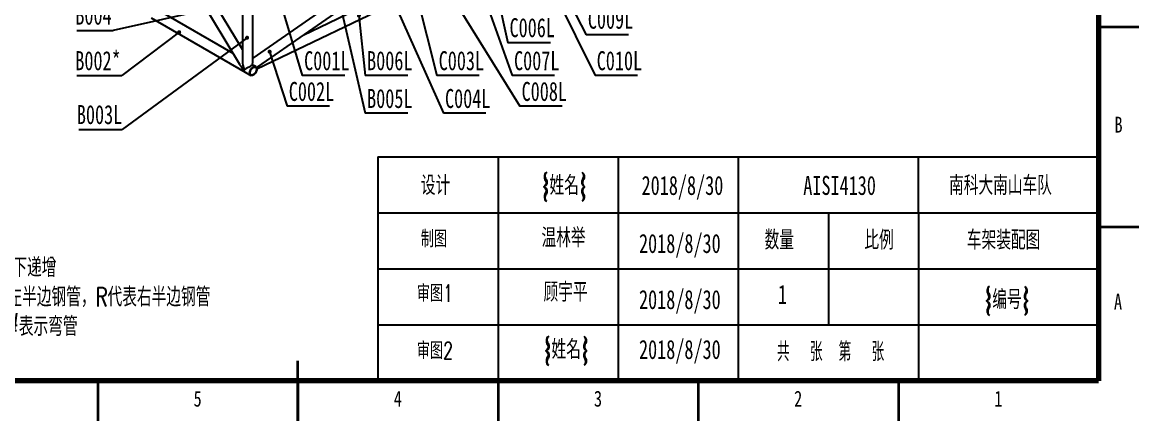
# Model space of a CAD drawing. Header units: millimetres. Extents: x 0 to 420, y 0 to 297.
# Drawn here: x 141.2 to 420, y 0 to 99.6 of the extents above; entities that cross this region are included whole.
import ezdxf

# ---------------------------------------------------------------- set-up
doc = ezdxf.new("R2010")
doc.units = ezdxf.units.MM
for name, color, linetype in [('10', 7, 'Continuous'), ('5', 7, 'Continuous'), ('B', 7, 'Continuous'), ('C', 7, 'Continuous')]:
    doc.layers.add(name, color=color, linetype=linetype)
doc.styles.add('SLDTEXTSTYLE0', font='TXT', dxfattribs={"width": 0.7, "bigfont": 'bigfont'})
doc.styles.add('SLDTEXTSTYLE1', font='TXT', dxfattribs={"width": 0.7})
doc.styles.add('SLDTEXTSTYLE2', font='TXT', dxfattribs={"width": 0.75})
doc.styles.add('SLDTEXTSTYLE3', font='TXT', dxfattribs={"width": 0.6, "bigfont": 'bigfont'})
doc.dimstyles.new('SLDDIMSTYLE0', dxfattribs={"dimtxt": 0.18, "dimasz": 1.016, "dimexe": 0, "dimexo": 0.0625, "dimgap": 0, "dimtad": 0, "dimtih": 1, "dimtoh": 1, "dimdec": 0, "dimrnd": 1e-09, "dimzin": 0, "dimdsep": 46, "dimtxsty": 'Standard', "dimblk1": 'DOT', "dimblk2": 'DOT', "dimsah": 1, "dimcen": 0.09, "dimadec": 0, "dimazin": 0, "dimtfac": 1.016, "dimtdec": 0, "dimtofl": 0, "dimtmove": 0, "dimatfit": 3, "dimldrblk": 'DOT', "dimfxl": 0, "dimfrac": 2, "dimtolj": 1, "dimtzin": 0, "dimarcsym": 0})

# ---------------------------------------------------------------- blocks, each defined once
blk = doc.blocks.new('SW_NOTE_0')
at = {"color": 0, "linetype": 'Continuous', "lineweight": 0, "attachment_point": 1}
for s, insert, char_height, style in [('\\M+196BD\\M+196BC规则:', (0, 6.14), 4.7625, 'SLDTEXTSTYLE0'), ('A-25.4*2.4', (0, -1.21), 4.762, 'SLDTEXTSTYLE1'), ('B-25.4*1.6', (0, -8.56), 4.762, 'SLDTEXTSTYLE1'), ('C-25.4*1.2', (0, -15.91), 4.762, 'SLDTEXTSTYLE1'), ('D-16*1', (0, -23.26), 4.762, 'SLDTEXTSTYLE1'), ('\\M+19286间\\M+19094\\M+18E9A\\M+19752\\M+1914F\\M+18CFC\\M+18D40\\M+18142\\M+19752\\M+18FE3\\M+1939E\\M+189BA递\\M+1FA9D', (0, -37.96), 4.7625, 'SLDTEXTSTYLE0'), ('\\M+18EE1\\M+1974C镜\\M+1919C关\\M+18C6E\\M+18143\\M+194F6\\M+19594L\\M+191E3\\M+1955C\\M+18DB6\\M+194BC边钢\\M+18AC7\\M+18143R\\M+191E3\\M+1955C\\M+18945\\M+194BC边钢\\M+18AC7', (0, -45.31), 4.7625, 'SLDTEXTSTYLE0'), ('带*\\M+1955C\\M+18EA6\\M+18EA9\\M+18D73\\M+190D8\\M+18A84\\M+19349钢\\M+18AC7\\M+18143#\\M+1955C\\M+18EA6\\M+19C5E\\M+18AC7', (0, -52.66), 4.7625, 'SLDTEXTSTYLE0')]:
    blk.add_mtext(s, dxfattribs=dict(at, insert=insert, char_height=char_height, style=style))
blk = doc.blocks.new('SW_NOTE_7')
at = {"layer": 'B', "color": 0}
blk.add_line((-11.23, 0), (0, 0), dxfattribs=at)
at = {"layer": 'B', "color": 0, "insert": (-11.64, 6.07), "char_height": 4.762, "attachment_point": 1, "style": 'SLDTEXTSTYLE1'}
blk.add_mtext('B002*', dxfattribs=at)
blk = doc.blocks.new('_DOT')
at = {"color": 0, "linetype": 'ByBlock', "lineweight": -2}
blk.add_line((-0.5, 0), (-1, 0), dxfattribs=at)
at = {"color": 0, "linetype": 'ByBlock', "const_width": 0.5}
blk.add_lwpolyline([(-0.25, 0, 1), (0.25, 0, 1)], format="xyb", close=True, dxfattribs=at)
blk = doc.blocks.new('SW_NOTE_9')
at = {"layer": 'B', "color": 0}
blk.add_line((-9.01, 0), (0, 0), dxfattribs=at)
at = {"layer": 'B', "color": 0, "insert": (-9.41, 6.21), "char_height": 4.762, "attachment_point": 1, "style": 'SLDTEXTSTYLE1'}
blk.add_mtext('B004', dxfattribs=at)
blk = doc.blocks.new('SW_NOTE_10')
at = {"layer": 'B', "color": 0}
blk.add_line((-10.84, 0), (0, 0), dxfattribs=at)
at = {"layer": 'B', "color": 0, "insert": (-11.34, 6.09), "char_height": 4.762, "attachment_point": 1, "style": 'SLDTEXTSTYLE1'}
blk.add_mtext('B003L', dxfattribs=at)
blk = doc.blocks.new('SW_NOTE_11')
at = {"layer": 'B', "color": 0}
blk.add_line((10.61, 0), (0, 0), dxfattribs=at)
at = {"layer": 'B', "color": 0, "insert": (0.45, 6.08), "char_height": 4.762, "attachment_point": 1, "style": 'SLDTEXTSTYLE1'}
blk.add_mtext('B005L', dxfattribs=at)
blk = doc.blocks.new('SW_NOTE_13')
at = {"layer": 'B', "color": 0}
blk.add_line((10.61, 0), (0, 0), dxfattribs=at)
at = {"layer": 'B', "color": 0, "insert": (0.45, 6.07), "char_height": 4.762, "attachment_point": 1, "style": 'SLDTEXTSTYLE1'}
blk.add_mtext('B006L', dxfattribs=at)
blk = doc.blocks.new('SW_NOTE_36')
at = {"layer": 'C', "color": 0}
blk.add_line((10.61, 0), (0, 0), dxfattribs=at)
at = {"layer": 'C', "color": 0, "insert": (0.46, 6.07), "char_height": 4.762, "attachment_point": 1, "style": 'SLDTEXTSTYLE1'}
blk.add_mtext('C001L', dxfattribs=at)
blk = doc.blocks.new('SW_NOTE_37')
at = {"layer": 'C', "color": 0}
blk.add_line((10.61, 0), (0, 0), dxfattribs=at)
at = {"layer": 'C', "color": 0, "insert": (0.42, 6.08), "char_height": 4.762, "attachment_point": 1, "style": 'SLDTEXTSTYLE1'}
blk.add_mtext('C002L', dxfattribs=at)
blk = doc.blocks.new('SW_NOTE_38')
at = {"layer": 'C', "color": 0}
blk.add_line((10.61, 0), (0, 0), dxfattribs=at)
at = {"layer": 'C', "color": 0, "insert": (0.46, 6.07), "char_height": 4.762, "attachment_point": 1, "style": 'SLDTEXTSTYLE1'}
blk.add_mtext('C003L', dxfattribs=at)
blk = doc.blocks.new('SW_NOTE_39')
at = {"layer": 'C', "color": 0}
blk.add_line((10.61, 0), (0, 0), dxfattribs=at)
at = {"layer": 'C', "color": 0, "insert": (0.39, 6.08), "char_height": 4.762, "attachment_point": 1, "style": 'SLDTEXTSTYLE1'}
blk.add_mtext('C004L', dxfattribs=at)
blk = doc.blocks.new('SW_NOTE_41')
at = {"layer": 'C', "color": 0}
blk.add_line((10.61, 0), (0, 0), dxfattribs=at)
at = {"layer": 'C', "color": 0, "insert": (0.41, 6.16), "char_height": 4.762, "attachment_point": 1, "style": 'SLDTEXTSTYLE1'}
blk.add_mtext('C006L', dxfattribs=at)
blk = doc.blocks.new('SW_NOTE_42')
at = {"layer": 'C', "color": 0}
blk.add_line((10.61, 0), (0, 0), dxfattribs=at)
at = {"layer": 'C', "color": 0, "insert": (0.47, 6.07), "char_height": 4.762, "attachment_point": 1, "style": 'SLDTEXTSTYLE1'}
blk.add_mtext('C007L', dxfattribs=at)
blk = doc.blocks.new('SW_NOTE_43')
at = {"layer": 'C', "color": 0}
blk.add_line((10.61, 0), (0, 0), dxfattribs=at)
at = {"layer": 'C', "color": 0, "insert": (0.46, 6.08), "char_height": 4.762, "attachment_point": 1, "style": 'SLDTEXTSTYLE1'}
blk.add_mtext('C008L', dxfattribs=at)
blk = doc.blocks.new('SW_NOTE_44')
at = {"layer": 'C', "color": 0}
blk.add_line((10.61, 0), (0, 0), dxfattribs=at)
at = {"layer": 'C', "color": 0, "insert": (0.43, 6.25), "char_height": 4.762, "attachment_point": 1, "style": 'SLDTEXTSTYLE1'}
blk.add_mtext('C009L', dxfattribs=at)
blk = doc.blocks.new('SW_NOTE_45')
at = {"layer": 'C', "color": 0}
blk.add_line((10.61, 0), (0, 0), dxfattribs=at)
at = {"layer": 'C', "color": 0, "insert": (0.41, 6.07), "char_height": 4.762, "attachment_point": 1, "style": 'SLDTEXTSTYLE1'}
blk.add_mtext('C010L', dxfattribs=at)

msp = doc.modelspace()

# ---------------------------------------------------------------- linework, layer by layer
at = {"color": 7, "linetype": 'Continuous', "lineweight": 70}
for p, q in [((410, 287), (410, 10)), ((410, 10), (10, 10))]:
    msp.add_line(p, q, dxfattribs=at)
at = {"color": 7, "linetype": 'Continuous', "lineweight": 25}
for p, q in [((174.6, 123.68), (195.4, 89.16)), ((196.18, 92.8), (178.45, 122.23)), ((199.76, 87.93), (269.38, 121.44)), ((196.18, 111.99), (196.18, 89.92)), ((230.47, 112.72), (198.72, 90.66)), ((199.97, 88.44), (234.91, 112.71)), ((198.72, 89.52), (198.72, 110.8)), ((228.47, 104.57), (211.3, 96.31)), ((173.34, 100.68), (196.81, 87.13)), ((193.82, 91.79), (176.1, 102.02)), ((196.81, 87.13), (198.23, 86.31)), ((199.5, 88.51), (199.13, 88.72))]:
    msp.add_line(p, q, dxfattribs=at)
at = {"color": 7, "linetype": 'Continuous', "lineweight": 35}
for p, q in [((410, 98.5), (420, 98.5)), ((410, 48.5), (420, 48.5)), ((210, 0), (210, 15)), ((160, 10), (160, 0)), ((210, 10), (210, 0)), ((260, 10), (260, 0)), ((310, 10), (310, 0)), ((360, 10), (360, 0))]:
    msp.add_line(p, q, dxfattribs=at)
at = {"color": 7, "linetype": 'Continuous', "lineweight": 25, "flags": 128}
for points in [[(197.96, 86.89), (197.98, 87.08), (198.01, 87.27), (198.08, 87.46), (198.16, 87.66), (198.27, 87.85), (198.39, 88.02), (198.53, 88.18), (198.67, 88.32), (198.82, 88.43), (198.97, 88.51), (199.12, 88.55), (199.26, 88.57), (199.39, 88.55), (199.51, 88.5), (199.6, 88.42), (199.68, 88.31), (199.73, 88.17), (199.76, 88.02), (199.76, 87.84), (199.73, 87.65), (199.68, 87.46), (199.6, 87.26), (199.51, 87.07), (199.39, 86.89), (199.26, 86.72), (199.12, 86.57), (198.97, 86.45), (198.82, 86.35), (198.67, 86.29), (198.53, 86.26), (198.39, 86.26), (198.27, 86.29), (198.16, 86.36), (198.08, 86.45), (198.01, 86.58), (197.98, 86.72), (197.96, 86.89)], [(198.08, 86.96), (198.09, 87.13), (198.13, 87.31), (198.19, 87.49), (198.27, 87.67), (198.37, 87.84), (198.49, 87.99), (198.62, 88.13), (198.76, 88.25), (198.9, 88.34), (199.04, 88.4), (199.17, 88.42), (199.29, 88.42), (199.4, 88.38), (199.5, 88.31), (199.57, 88.21), (199.62, 88.09), (199.64, 87.94), (199.64, 87.78), (199.62, 87.61), (199.57, 87.43), (199.5, 87.24), (199.4, 87.07), (199.29, 86.9), (199.17, 86.76), (199.04, 86.63), (198.9, 86.53), (198.76, 86.45), (198.62, 86.41), (198.49, 86.4), (198.37, 86.42), (198.27, 86.47), (198.19, 86.56), (198.13, 86.67), (198.09, 86.8), (198.08, 86.96)]]:
    msp.add_lwpolyline(points, dxfattribs=at)
at = {"color": 7, "linetype": 'Continuous', "lineweight": 25}
msp.add_arc((197.18, 87.65), 0.637, 174.3046, 234.3832, dxfattribs=at)
for major_axis, ratio, start_param, end_param in [((-0.82, 2.95), 0.32961, 0.870215, 1.655613), ((1.01, 1.93), 0.398747, 5.27353, 5.631708), ((2.34, -2.3), 0.305944, 4.011767, 4.627531), ((1.27, 0.73), 0.00007, 0.34191, 2.356154), ((2.01, 0.08), 0.398806, 0.561182, 0.919279), ((5.23, 3.05), 0.194686, 5.042405, 5.099816)]:
    msp.add_ellipse((197.45, 88.23), major_axis=major_axis, ratio=ratio, start_param=start_param, end_param=end_param, dxfattribs=at)
at = {"layer": '10', "color": 7, "lineweight": 25}
for p, q in [((260, 66), (260, 10)), ((290, 66), (290, 10)), ((320, 66), (320, 10)), ((364.94, 66), (364.97, 38)), ((230, 52), (410, 52)), ((342.5, 52), (342.5, 24)), ((230, 38), (364.97, 38)), ((364.97, 38), (364.97, 10)), ((364.97, 38), (410, 38)), ((230, 24), (410.16, 24))]:
    msp.add_line(p, q, dxfattribs=at)
at = {"layer": '5', "color": 7, "lineweight": 25}
for q in [(410, 66), (230, 10)]:
    msp.add_line((230, 66), q, dxfattribs=at)

# ---------------------------------------------------------------- block references
at = {"color": 7, "linetype": 'Continuous', "lineweight": 0}
msp.add_blockref('SW_NOTE_0', (94.7, 78.62), dxfattribs=at)
at = {"layer": 'B'}
for name, p in [('SW_NOTE_9', (163.83, 97.56)), ('SW_NOTE_7', (166.05, 86.31)), ('SW_NOTE_13', (226.84, 86.31)), ('SW_NOTE_11', (226.84, 76.85)), ('SW_NOTE_10', (166.14, 72.82))]:
    msp.add_blockref(name, p, dxfattribs=at)
at = {"layer": 'C'}
for name, p in [('SW_NOTE_41', (262.46, 94.48)), ('SW_NOTE_44', (281.99, 96.49)), ('SW_NOTE_36', (211.1, 86.31)), ('SW_NOTE_38', (244.71, 86.31)), ('SW_NOTE_42', (263.52, 86.31)), ('SW_NOTE_45', (284.23, 86.31)), ('SW_NOTE_37', (207.31, 78.62)), ('SW_NOTE_43', (265.42, 78.62)), ('SW_NOTE_39', (246.36, 76.85))]:
    msp.add_blockref(name, p, dxfattribs=at)

# ---------------------------------------------------------------- texts
at = {"color": 7, "linetype": 'Continuous', "lineweight": 0}
for s, insert, char_height, attachment_point, style in [('B', (414.97, 75.99), 3.97, 2, 'SLDTEXTSTYLE2'), ('设计', (240.72, 61.2), 4.762, 1, 'SLDTEXTSTYLE0'), ('\\{\\M+190A9\\M+196BC\\}', (270.86, 61.2), 4.7625, 1, 'SLDTEXTSTYLE0'), ('2018/8/30', (295.85, 61.2), 4.762, 1, 'SLDTEXTSTYLE1'), ('\\M+193EC\\M+189C8\\M+191E5\\M+193EC\\M+18E52车队', (372.65, 61.2), 4.7625, 1, 'SLDTEXTSTYLE0'), ('AISI4130', (336.23, 61.2), 4.762, 1, 'SLDTEXTSTYLE1'), ('\\M+190A7图', (240.72, 47.57), 4.233, 1, 'SLDTEXTSTYLE0'), ('\\M+189B7\\M+197D1举', (270.86, 48.12), 4.7625, 1, 'SLDTEXTSTYLE0'), ('\\M+19094\\M+197CA', (326.58, 47.55), 4.7625, 1, 'SLDTEXTSTYLE0'), ('车\\M+189CB\\M+19195\\M+1947A图', (377.09, 47.55), 4.7625, 1, 'SLDTEXTSTYLE0'), ('2018/8/30', (295.2, 46.69), 4.762, 1, 'SLDTEXTSTYLE1'), ('审图1', (239.73, 33.97), 4.233, 1, 'SLDTEXTSTYLE0'), ('顾\\M+18946\\M+195BD', (271.36, 34.52), 4.7625, 1, 'SLDTEXTSTYLE0'), ('1', (329.9, 33.95), 4.76, 1, 'SLDTEXTSTYLE1'), ('\\{编\\M+18D86\\}', (381.44, 32.67), 4.7625, 1, 'SLDTEXTSTYLE0'), ('2018/8/30', (295.2, 32.67), 4.762, 1, 'SLDTEXTSTYLE1'), ('A', (414.84, 31.74), 3.97, 2, 'SLDTEXTSTYLE2'), ('审图2', (239.73, 19.65), 4.233, 1, 'SLDTEXTSTYLE0'), ('\\{\\M+190A9\\M+196BC\\}', (271.36, 20.19), 4.7625, 1, 'SLDTEXTSTYLE0'), ('2018/8/30', (295.2, 20.19), 4.762, 1, 'SLDTEXTSTYLE1'), ('5', (184.96, 7.49), 3.97, 2, 'SLDTEXTSTYLE2'), ('4', (234.96, 7.49), 3.97, 2, 'SLDTEXTSTYLE2'), ('3', (284.96, 7.49), 3.97, 2, 'SLDTEXTSTYLE2'), ('2', (334.96, 7.49), 3.97, 2, 'SLDTEXTSTYLE2'), ('1', (384.96, 7.49), 3.97, 2, 'SLDTEXTSTYLE2')]:
    msp.add_mtext(s, dxfattribs=dict(at, insert=insert, char_height=char_height, attachment_point=attachment_point, style=style))
at = {"layer": '10', "char_height": 4.7625, "attachment_point": 2}
for s, insert, style in [('\\M+194E4\\M+197E1', (355.16, 47.55), 'SLDTEXTSTYLE0'), ('\\M+18BA4  张', (335.36, 19.63), 'SLDTEXTSTYLE3'), ('\\M+191E6  张', (350.76, 19.63), 'SLDTEXTSTYLE3')]:
    msp.add_mtext(s, dxfattribs=dict(at, insert=insert, style=style))

# ---------------------------------------------------------------- leaders
at = {"layer": 'B'}
for points in [[(215.62, 125.52), (226.84, 76.85)], [(188.5, 103.03), (163.83, 97.56)], [(225.24, 101.3), (226.84, 86.31)], [(180.35, 97.12), (166.05, 86.31)], [(197.32, 95.73), (166.14, 72.82)]]:
    msp.add_leader(points, dimstyle='SLDDIMSTYLE0', dxfattribs=at)
at = {"layer": 'C'}
for points in [[(253.31, 136.22), (262.46, 94.48)], [(264.13, 131.42), (281.99, 96.49)], [(264.73, 125.79), (284.23, 86.31)], [(250.75, 122.37), (263.52, 86.31)], [(236.27, 119.9), (244.71, 86.31)], [(243.41, 114.12), (265.42, 78.62)], [(203.1, 112.94), (211.1, 86.31)], [(231.91, 109.24), (246.36, 76.85)], [(202.95, 92.25), (207.31, 78.62)]]:
    msp.add_leader(points, dimstyle='SLDDIMSTYLE0', dxfattribs=at)

doc.saveas('drawing.dxf')
